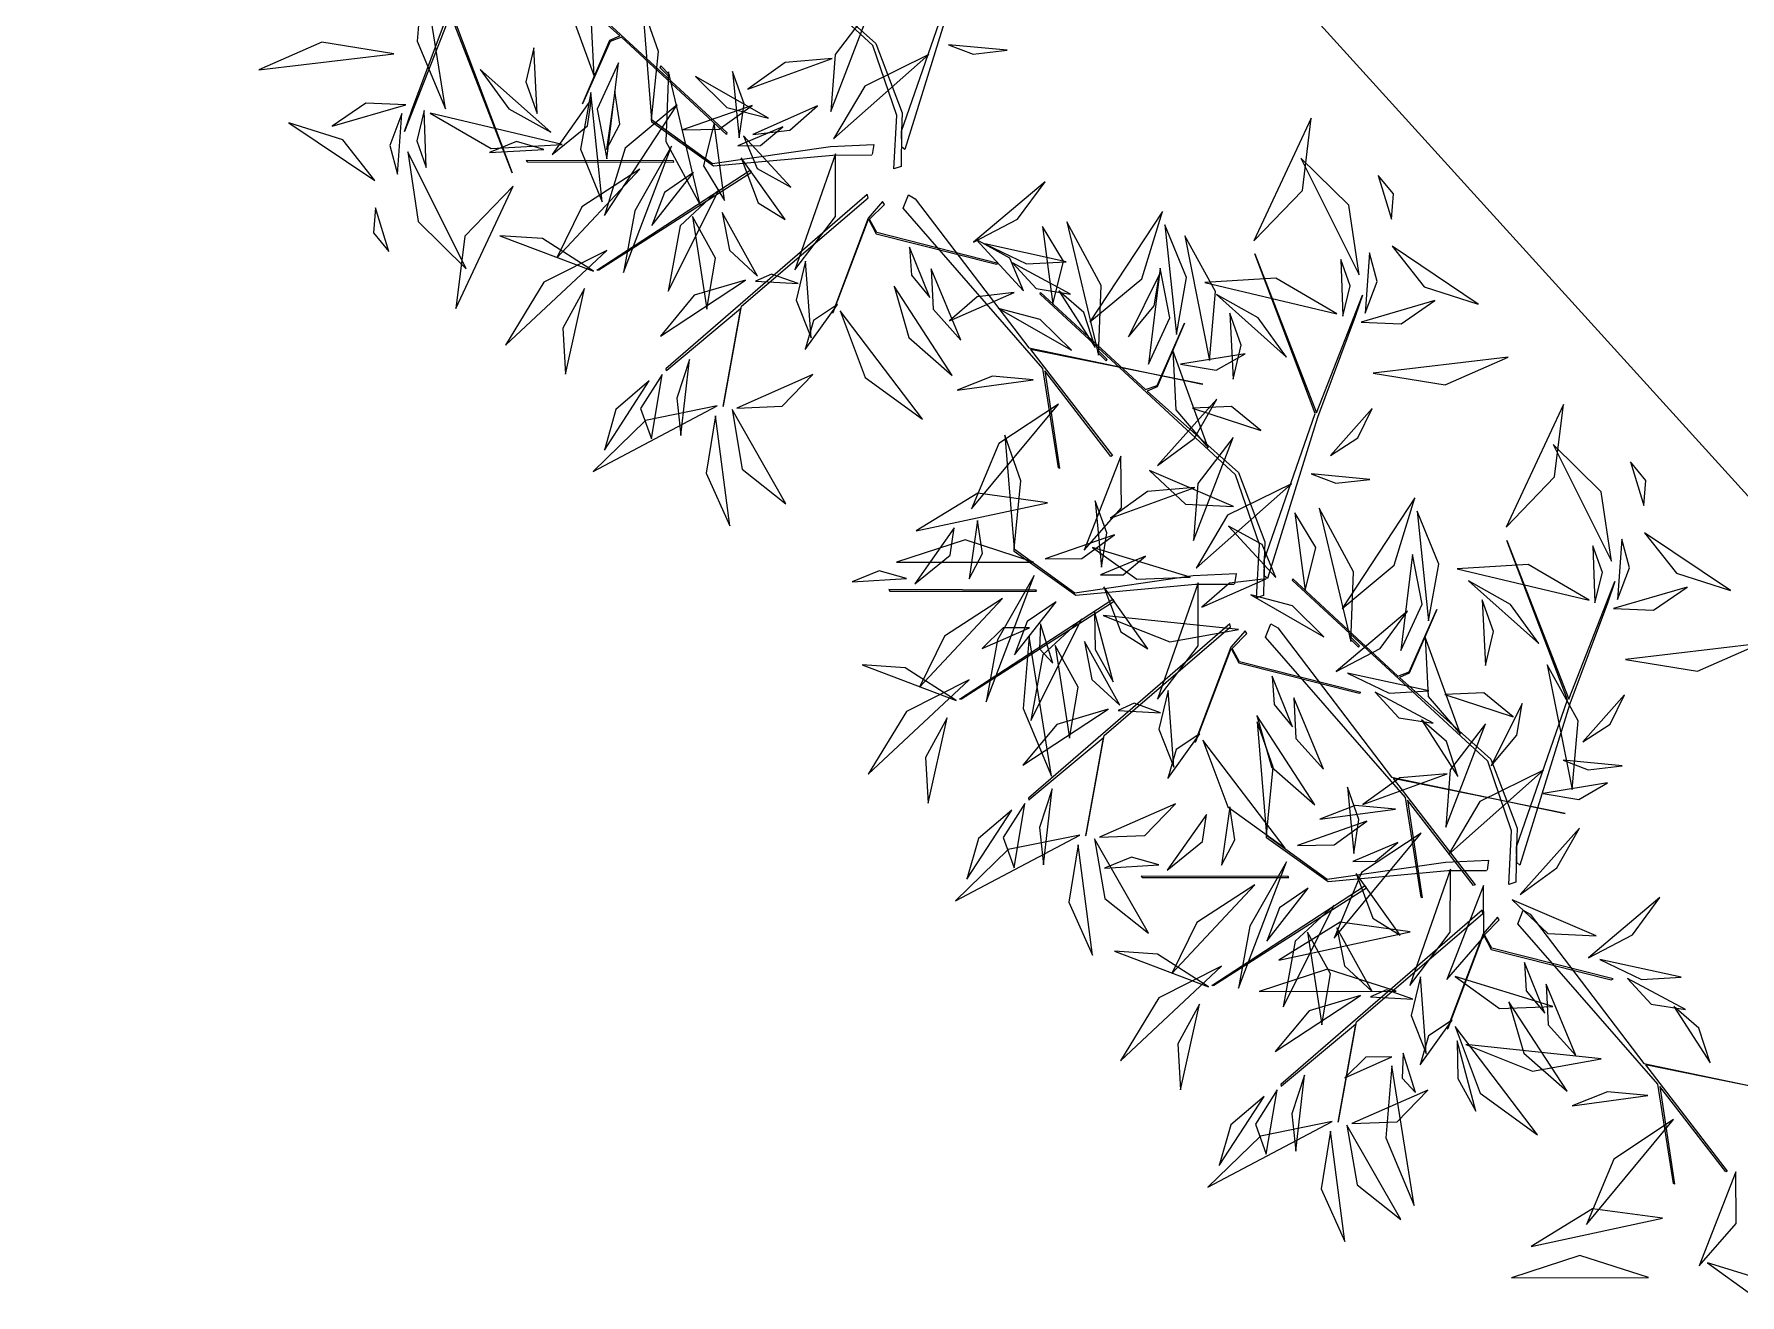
# Model space of a CAD drawing. Header units: centimetres. Extents: x 197412 to 267601, y -375791 to -305433.
# Drawn here: x 212157 to 214582, y -372476 to -370684 of the extents above; entities that cross this region are included whole.
import ezdxf

# ---------------------------------------------------------------- set-up
doc = ezdxf.new("R2010")
doc.units = ezdxf.units.CM
doc.layers.add('3-BAT C-Niveau 0', color=250, linetype='Continuous')

# ---------------------------------------------------------------- blocks, each defined once
blk = doc.blocks.new('Groupe-231-1')
at = {"linetype": 'Continuous', "flags": 128}
for points in [[(13093.75, -49887.02), (13094.17, -49879.43), (13090.77, -49869.52), (13063, -49843.87), (13063.05, -49843.6), (13078, -49857.43), (13079.62, -49856.81), (13083.54, -49847.98), (13079.62, -49857), (13078.24, -49857.62), (13091.21, -49869.21), (13094.96, -49879.05), (13094.87, -49881.67), (13102.12, -49860.81), (13093.51, -49838.14), (13102.28, -49860.71), (13108.83, -49844.01), (13107.79, -49847.04), (13102.43, -49861.37), (13095.32, -49884.27), (13094.9, -49883.93), (13094.87, -49881.67), (13094.78, -49886.69)], [(13039.28, -49838.72), (13038.86, -49846.32), (13042.27, -49856.23), (13070.04, -49881.88), (13069.99, -49882.14), (13055.04, -49868.32), (13053.42, -49868.93), (13049.49, -49877.77), (13053.41, -49868.75), (13054.8, -49868.13), (13041.83, -49856.53), (13038.08, -49846.69), (13038.16, -49844.08), (13030.92, -49864.93), (13039.52, -49887.61), (13030.76, -49865.03), (13024.21, -49881.74), (13025.25, -49878.7), (13030.61, -49864.38), (13037.72, -49841.48), (13038.14, -49841.82), (13038.16, -49844.08), (13038.25, -49839.06)], [(13062.51, -49886.06), (13062.42, -49885.9), (13041.5, -49885.83), (13041.66, -49886.04)], [(13051.82, -49901.41), (13051.56, -49901.42), (13073.35, -49887.2), (13073.53, -49887.54)], [(13092.17, -49891.68), (13090.12, -49894.03), (13085.03, -49907.55), (13085.16, -49907.43), (13090.17, -49894.2), (13091.24, -49896.26), (13108.34, -49900.56), (13108.59, -49900.46), (13091.36, -49896.1), (13090.32, -49894.18), (13092.42, -49892.09)], [(13137.67, -49917.65), (13113.21, -49912.68), (13124.83, -49927.78), (13124.62, -49927.89), (13115.22, -49915.73), (13117.32, -49929.62), (13117.16, -49929.52), (13114.95, -49915.39), (13095.07, -49892.61), (13095.83, -49890.71), (13096.79, -49891.27), (13112.97, -49912.48), (13137.42, -49917.58)], [(13145.3, -49948.01), (13145.72, -49940.42), (13142.31, -49930.51), (13114.54, -49904.86), (13114.59, -49904.59), (13129.55, -49918.41), (13131.17, -49917.8), (13135.09, -49908.97), (13131.17, -49917.99), (13129.79, -49918.61), (13142.75, -49930.2), (13146.51, -49940.04), (13146.42, -49942.66), (13153.66, -49921.8), (13145.06, -49899.12), (13153.83, -49921.7), (13160.37, -49905), (13159.33, -49908.03), (13153.97, -49922.36), (13146.87, -49945.26), (13146.45, -49944.92), (13146.42, -49942.66), (13146.33, -49947.68)], [(13181.16, -49988.71), (13181.58, -49981.11), (13178.18, -49971.2), (13150.41, -49945.55), (13150.46, -49945.29), (13165.41, -49959.11), (13167.03, -49958.5), (13170.95, -49949.67), (13167.03, -49958.69), (13165.65, -49959.31), (13178.62, -49970.9), (13182.37, -49980.74), (13182.28, -49983.35), (13189.53, -49962.5), (13180.92, -49939.82), (13189.69, -49962.4), (13196.24, -49945.69), (13195.2, -49948.73), (13189.84, -49963.05), (13182.73, -49985.96), (13182.31, -49985.61), (13182.28, -49983.35), (13182.19, -49988.38)], [(13114.06, -49947.05), (13113.97, -49946.89), (13093.04, -49946.82), (13093.2, -49947.03)], [(13103.36, -49962.4), (13103.11, -49962.41), (13124.9, -49948.19), (13125.07, -49948.53)], [(13189.21, -49978.64), (13164.75, -49973.67), (13176.38, -49988.77), (13176.16, -49988.88), (13166.76, -49976.72), (13168.86, -49990.6), (13168.7, -49990.51), (13166.5, -49976.38), (13146.61, -49953.6), (13147.37, -49951.7), (13148.34, -49952.26), (13164.51, -49973.47), (13188.97, -49978.57)], [(13143.72, -49952.67), (13141.66, -49955.02), (13136.57, -49968.54), (13136.71, -49968.42), (13141.72, -49955.19), (13142.78, -49957.25), (13159.89, -49961.55), (13160.14, -49961.45), (13142.9, -49957.09), (13141.86, -49955.17), (13143.96, -49953.08)], [(13149.92, -49987.75), (13149.83, -49987.58), (13128.91, -49987.52), (13129.07, -49987.73)], [(13139.23, -50003.09), (13138.97, -50003.1), (13160.76, -49988.88), (13160.94, -49989.23)], [(13179.58, -49993.37), (13177.53, -49995.72), (13172.43, -50009.23), (13172.57, -50009.12), (13177.58, -49995.89), (13178.65, -49997.94), (13195.75, -50002.25), (13196, -50002.15), (13178.77, -49997.78), (13177.73, -49995.87), (13179.83, -49993.77)], [(13225.07, -50019.34), (13200.62, -50014.36), (13212.24, -50029.47), (13212.03, -50029.57), (13202.63, -50017.42), (13204.72, -50031.3), (13204.57, -50031.2), (13202.36, -50017.08), (13182.48, -49994.3), (13183.24, -49992.39), (13184.2, -49992.96), (13200.37, -50014.17), (13224.83, -50019.26)]]:
    blk.add_lwpolyline(points, close=True, dxfattribs=at)
for points in [[(13090.61, -49885.09), (13085.09, -49885.12), (13068.11, -49886.66), (13059.34, -49880.42), (13059.31, -49880.03), (13067.97, -49886.29), (13084.78, -49883.86), (13090.9, -49883.57), (13090.67, -49885)], [(13061.47, -49915.66), (13071.96, -49906.89), (13069.47, -49920.82), (13069.57, -49920.7), (13072.13, -49906.54), (13090.1, -49891.14), (13089.98, -49890.7), (13061.37, -49915.47), (13061.39, -49915.74), (13061.44, -49915.69)], [(13142.15, -49946.08), (13136.63, -49946.1), (13119.65, -49947.65), (13110.88, -49941.41), (13110.86, -49941.02), (13119.51, -49947.28), (13136.33, -49944.84), (13142.44, -49944.55), (13142.21, -49945.99)], [(13113.01, -49976.65), (13123.51, -49967.87), (13121.02, -49981.81), (13121.11, -49981.69), (13123.67, -49967.53), (13141.64, -49952.13), (13141.53, -49951.69), (13112.91, -49976.46), (13112.93, -49976.72), (13112.99, -49976.68)], [(13178.02, -49986.78), (13172.5, -49986.8), (13155.52, -49988.35), (13146.75, -49982.1), (13146.72, -49981.72), (13155.38, -49987.97), (13172.19, -49985.54), (13178.31, -49985.25), (13178.08, -49986.69)], [(13148.88, -50017.35), (13159.37, -50008.57), (13156.88, -50022.5), (13156.98, -50022.39), (13159.54, -50008.23), (13177.51, -49992.83), (13177.39, -49992.38), (13148.78, -50017.15), (13148.8, -50017.42), (13148.85, -50017.37)]]:
    blk.add_lwpolyline(points, dxfattribs=at)
at = {"linetype": 'Continuous'}
for points in [[(13026.84, -49858.63, -212.64), (13026, -49868.88, -211.07), (13030.03, -49878.48, -212.06), (13030.03, -49878.48, -212.06), (13026.84, -49858.63, -212.64)], [(13026.84, -49858.63, -212.64), (13026, -49868.88, -211.07), (13030.03, -49878.48, -212.06), (13030.03, -49878.48, -212.06), (13026.84, -49858.63, -212.64)], [(13051.15, -49873.88, -188.89), (13050.75, -49865.45, -185.79), (13046.14, -49860.07, -181.22), (13046.14, -49860.07, -181.22), (13051.15, -49873.88, -188.89)], [(13059.31, -49880.03, -197.23), (13060.29, -49870.38, -194.28), (13058.02, -49863.9, -188.42), (13058.02, -49863.9, -188.42), (13059.31, -49880.03, -197.23)], [(13090.46, -49864.21, -205.3), (13085.42, -49870.76, -204.92), (13084.8, -49878.87, -203.9), (13084.8, -49878.87, -203.9), (13090.46, -49864.21, -205.3)], [(13022.7, -49870.67, -223.66), (13012.47, -49869.01, -222.36), (13003.5, -49872.95, -219.58), (13003.5, -49872.95, -219.58), (13022.7, -49870.67, -223.66)], [(13042.59, -49869.83, -195.33), (13041.46, -49874.65, -195.1), (13043.06, -49879.18, -194.26), (13043.06, -49879.18, -194.26), (13042.59, -49869.83, -195.33)], [(13101.52, -49869.4, -171.59), (13105.05, -49870.72, -169.03), (13109.89, -49870.18, -167.96), (13109.89, -49870.18, -167.96), (13101.52, -49869.4, -171.59)], [(13054.61, -49871.95, -207.16), (13051.57, -49878.53, -205.48), (13052.95, -49885.61, -203.83), (13052.95, -49885.61, -203.83), (13054.61, -49871.95, -207.16)], [(13054.61, -49871.95, -207.16), (13051.57, -49878.53, -205.48), (13052.95, -49885.61, -203.83), (13052.95, -49885.61, -203.83), (13054.61, -49871.95, -207.16)], [(13060.65, -49872.41, -203.84), (13060.5, -49872.62, -203.87), (13061.73, -49873.84, -202.04), (13061.87, -49873.65, -202.02), (13060.65, -49872.41, -203.84)], [(13085.01, -49871.34, -185.42), (13078.3, -49871.91, -185.31), (13073.02, -49875.7, -184.01), (13073.02, -49875.7, -184.01), (13085.01, -49871.34, -185.42)], [(13098.72, -49870.8, -176.08), (13089.66, -49875.26, -174.79), (13085.18, -49882.77, -170.69), (13085.18, -49882.77, -170.69), (13098.72, -49870.8, -176.08)], [(13034.98, -49872.93, -196.26), (13039.04, -49878.51, -195.05), (13044.98, -49881.84, -196.39), (13044.98, -49881.84, -196.39), (13034.98, -49872.93, -196.26)], [(13061.71, -49873.23, -206.43), (13061.35, -49883.15, -204.4), (13066.24, -49892.16, -204.36), (13066.24, -49892.16, -204.36), (13061.71, -49873.23, -206.43)], [(13061.71, -49873.23, -206.43), (13061.35, -49883.15, -204.4), (13066.24, -49892.16, -204.36), (13066.24, -49892.16, -204.36), (13061.71, -49873.23, -206.43)], [(13065.55, -49873.92, -199.98), (13070.01, -49878.31, -200.36), (13075.96, -49879.85, -199.46), (13075.96, -49879.85, -199.46), (13065.55, -49873.92, -199.98)], [(13071.76, -49882.62, -202.12), (13072.47, -49877.78, -201.54), (13070.82, -49873.2, -202.14), (13070.82, -49873.2, -202.14), (13071.76, -49882.62, -202.12)], [(13045.19, -49885.01, -202.5), (13050.22, -49880.93, -200.11), (13050.8, -49877.07, -195.35), (13050.8, -49877.07, -195.35), (13045.19, -49885.01, -202.5)], [(13050.67, -49876.18, -201.48), (13049.21, -49884.24, -202.35), (13052.3, -49891.74, -201.76), (13052.3, -49891.74, -201.76), (13050.67, -49876.18, -201.48)], [(13052.91, -49884.29, -218.46), (13054.83, -49880.7, -216.39), (13054.11, -49875.99, -215.43), (13054.11, -49875.99, -215.43), (13052.91, -49884.29, -218.46)], [(13024.38, -49877.94, -232.48), (13018.69, -49877.68, -232.45), (13013.93, -49880.97, -231.83), (13013.93, -49880.97, -231.83), (13024.38, -49877.94, -232.48)], [(13023.84, -49879.19, -232.75), (13022.13, -49883.72, -233.5), (13023.21, -49887.77, -235.42), (13023.21, -49887.77, -235.42), (13023.84, -49879.19, -232.75)], [(13027.01, -49878.76, -229.3), (13025.94, -49883.07, -228.25), (13027.3, -49886.83, -226.49), (13027.3, -49886.83, -226.49), (13027.01, -49878.76, -229.3)], [(13027.84, -49879.11, -228.97), (13036.53, -49884.16, -227.8), (13046.6, -49883.58, -227.09), (13046.6, -49883.58, -227.09), (13027.84, -49879.11, -228.97)], [(13062.98, -49877.94, -194.97), (13055.56, -49884.1, -192.57), (13052.64, -49893.64, -191.31), (13052.64, -49893.64, -191.31), (13062.98, -49877.94, -194.97)], [(13063.71, -49881.48, -199.77), (13068.94, -49881.41, -197.57), (13073.6, -49878.05, -196.35), (13073.6, -49878.05, -196.35), (13063.71, -49881.48, -199.77)], [(13073.74, -49882.15, -183.47), (13078.97, -49881.53, -183.7), (13082.89, -49878.09, -184.07), (13082.89, -49878.09, -184.07), (13073.74, -49882.15, -183.47)], [(13073.74, -49882.15, -183.47), (13078.97, -49881.53, -183.7), (13082.89, -49878.09, -184.07), (13082.89, -49878.09, -184.07), (13073.74, -49882.15, -183.47)], [(13019.99, -49888.69, -212.86), (13015.43, -49882.93, -209.91), (13007.76, -49880.47, -208.14), (13007.76, -49880.47, -208.14), (13019.99, -49888.69, -212.86)], [(13019.99, -49888.69, -212.86), (13015.43, -49882.93, -209.91), (13007.76, -49880.47, -208.14), (13007.76, -49880.47, -208.14), (13019.99, -49888.69, -212.86)], [(13068.21, -49880.5, -194.21), (13066.69, -49886.61, -192.81), (13069.69, -49891.52, -190.06), (13069.69, -49891.52, -190.06), (13068.21, -49880.5, -194.21)], [(13068.21, -49880.5, -194.21), (13066.69, -49886.61, -192.81), (13069.69, -49891.52, -190.06), (13069.69, -49891.52, -190.06), (13068.21, -49880.5, -194.21)], [(13071.6, -49883.75, -202.35), (13074.83, -49883.72, -200.21), (13077.98, -49881.07, -199.09), (13077.98, -49881.07, -199.09), (13071.6, -49883.75, -202.35)], [(13144.95, -49897.25, -215.07), (13151.83, -49890.13, -213.8), (13153.1, -49879.84, -214.42), (13153.1, -49879.84, -214.42), (13144.95, -49897.25, -215.07)], [(13044.02, -49884.26, -211.6), (13040.14, -49883.16, -211.07), (13036.3, -49884.71, -211.1), (13036.3, -49884.71, -211.1), (13044.02, -49884.26, -211.6)], [(13062.15, -49883.82, -210.1), (13056.95, -49892.98, -209.96), (13055.34, -49901.76, -205.95), (13055.34, -49901.76, -205.95), (13062.15, -49883.82, -210.1)], [(13072.41, -49882.35, -183.73), (13074.35, -49887, -181.29), (13079.14, -49889.64, -179.52), (13079.14, -49889.64, -179.52), (13072.41, -49882.35, -183.73)], [(13024.68, -49884.63, -228.35), (13026.15, -49894.52, -229.1), (13032.95, -49901.24, -232.12), (13032.95, -49901.24, -232.12), (13024.68, -49884.63, -228.35)], [(13072.05, -49885.46, -198.87), (13074.47, -49891.85, -195.41), (13078.32, -49894.25, -190.33), (13078.32, -49894.25, -190.33), (13072.05, -49885.46, -198.87)], [(13079.71, -49901.4, -178.9), (13085.45, -49893.81, -176.01), (13085.47, -49884.88, -172.29), (13085.47, -49884.88, -172.29), (13079.71, -49901.4, -178.9)], [(13079.71, -49901.4, -178.9), (13085.45, -49893.81, -176.01), (13085.47, -49884.88, -172.29), (13085.47, -49884.88, -172.29), (13079.71, -49901.4, -178.9)], [(13159.9, -49902.1, -228.35), (13158.43, -49892.21, -229.1), (13151.63, -49885.5, -232.12), (13151.63, -49885.5, -232.12), (13159.9, -49902.1, -228.35)], [(13057.66, -49887.09, -221.24), (13049.42, -49892.43, -218.96), (13045.85, -49899.69, -214.31), (13045.85, -49899.69, -214.31), (13057.66, -49887.09, -221.24)], [(13065.27, -49887.56, -207.72), (13061.16, -49890.37, -206.62), (13059.38, -49895.09, -205.86), (13059.38, -49895.09, -205.86), (13065.27, -49887.56, -207.72)], [(13105.09, -49897.47, -183.78), (13111.33, -49894.2, -183.14), (13115.25, -49888.88, -184.94), (13115.25, -49888.88, -184.94), (13105.09, -49897.47, -183.78)], [(13164.49, -49894.19, -211.21), (13164.8, -49890.6, -209.03), (13162.6, -49887.96, -206.71), (13162.6, -49887.96, -206.71), (13164.49, -49894.19, -211.21)], [(13164.49, -49894.19, -211.21), (13164.8, -49890.6, -209.03), (13162.6, -49887.96, -206.71), (13162.6, -49887.96, -206.71), (13164.49, -49894.19, -211.21)], [(13039.63, -49889.48, -215.07), (13032.76, -49896.61, -213.8), (13031.48, -49906.89, -214.42), (13031.48, -49906.89, -214.42), (13039.63, -49889.48, -215.07)], [(13068.93, -49889.98, -233.25), (13063.38, -49895.11, -238.65), (13061.69, -49904.42, -241.93), (13061.69, -49904.42, -241.93), (13068.93, -49889.98, -233.25)], [(13020.1, -49892.55, -211.21), (13019.79, -49896.14, -209.03), (13021.98, -49898.78, -206.71), (13021.98, -49898.78, -206.71), (13020.1, -49892.55, -211.21)], [(13020.1, -49892.55, -211.21), (13019.79, -49896.14, -209.03), (13021.98, -49898.78, -206.71), (13021.98, -49898.78, -206.71), (13020.1, -49892.55, -211.21)], [(13067.18, -49906.96, -189.87), (13068.42, -49899.71, -186.93), (13065.14, -49893.79, -183.27), (13065.14, -49893.79, -183.27), (13067.18, -49906.96, -189.87)], [(13069.34, -49893.22, -229.03), (13070.39, -49898.61, -227.48), (13074.36, -49902.26, -225.66), (13074.36, -49902.26, -225.66), (13069.34, -49893.22, -229.03)], [(13121.6, -49908.79, -194.97), (13129.02, -49902.64, -192.57), (13131.94, -49893.1, -191.31), (13131.94, -49893.1, -191.31), (13121.6, -49908.79, -194.97)], [(13051.09, -49901.59, -214.21), (13043.82, -49896.93, -211.43), (13037.73, -49896.54, -206.15), (13037.73, -49896.54, -206.15), (13051.09, -49901.59, -214.21)], [(13116.37, -49906.24, -194.21), (13117.89, -49900.13, -192.81), (13114.89, -49895.21, -190.06), (13114.89, -49895.21, -190.06), (13116.37, -49906.24, -194.21)], [(13116.37, -49906.24, -194.21), (13117.89, -49900.13, -192.81), (13114.89, -49895.21, -190.06), (13114.89, -49895.21, -190.06), (13116.37, -49906.24, -194.21)], [(13122.87, -49913.5, -206.43), (13123.24, -49903.59, -204.4), (13118.34, -49894.57, -204.36), (13118.34, -49894.57, -204.36), (13122.87, -49913.5, -206.43)], [(13122.87, -49913.5, -206.43), (13123.24, -49903.59, -204.4), (13118.34, -49894.57, -204.36), (13118.34, -49894.57, -204.36), (13122.87, -49913.5, -206.43)], [(13133.92, -49910.56, -201.48), (13135.38, -49902.49, -202.35), (13132.28, -49894.99, -201.76), (13132.28, -49894.99, -201.76), (13133.92, -49910.56, -201.48)], [(13138.65, -49914.25, -207.25), (13139.49, -49904.47, -205.29), (13135.11, -49896.53, -201.98), (13135.11, -49896.53, -201.98), (13138.65, -49914.25, -207.25)], [(13052.95, -49898.64, -223.19), (13044, -49903.15, -225.59), (13038.57, -49912.08, -225.79), (13038.57, -49912.08, -225.79), (13052.95, -49898.64, -223.19)], [(13052.95, -49898.64, -223.19), (13044, -49903.15, -225.59), (13038.57, -49912.08, -225.79), (13038.57, -49912.08, -225.79), (13052.95, -49898.64, -223.19)], [(13096, -49898.14, -197.01), (13096.26, -49902.14, -196.39), (13098.9, -49905.32, -196.61), (13098.9, -49905.32, -196.61), (13096, -49898.14, -197.01)], [(13112.17, -49904.38, -183.73), (13110.23, -49899.74, -181.29), (13105.45, -49897.09, -179.52), (13105.45, -49897.09, -179.52), (13112.17, -49904.38, -183.73)], [(13106.7, -49897.71, -176.88), (13112.64, -49900.54, -176.9), (13118.28, -49900.23, -174.04), (13118.28, -49900.23, -174.04), (13106.7, -49897.71, -176.88)], [(13160.74, -49907.54, -232.75), (13162.45, -49903.02, -233.5), (13161.38, -49898.96, -235.42), (13161.38, -49898.96, -235.42), (13160.74, -49907.54, -232.75)], [(13164.6, -49898.04, -212.86), (13169.15, -49903.81, -209.91), (13176.82, -49906.26, -208.14), (13176.82, -49906.26, -208.14), (13164.6, -49898.04, -212.86)], [(13164.6, -49898.04, -212.86), (13169.15, -49903.81, -209.91), (13176.82, -49906.26, -208.14), (13176.82, -49906.26, -208.14), (13164.6, -49898.04, -212.86)], [(13081.21, -49900.16, -207.06), (13079.9, -49905.67, -208.24), (13082.01, -49911.04, -209.24), (13082.01, -49911.04, -209.24), (13081.21, -49900.16, -207.06)], [(13099.08, -49901.23, -186.16), (13099.36, -49906.99, -185.75), (13103.28, -49911.36, -185.13), (13103.28, -49911.36, -185.13), (13099.08, -49901.23, -186.16)], [(13110.65, -49900.4, -161.32), (13114.01, -49904.03, -161.24), (13118.87, -49904.82, -160.95), (13118.87, -49904.82, -160.95), (13110.65, -49900.4, -161.32)], [(13129.97, -49914.78, -207.16), (13133.01, -49908.2, -205.48), (13131.64, -49901.13, -203.83), (13131.64, -49901.13, -203.83), (13129.97, -49914.78, -207.16)], [(13129.97, -49914.78, -207.16), (13133.01, -49908.2, -205.48), (13131.64, -49901.13, -203.83), (13131.64, -49901.13, -203.83), (13129.97, -49914.78, -207.16)], [(13157.57, -49907.98, -229.3), (13158.65, -49903.67, -228.25), (13157.28, -49899.91, -226.49), (13157.28, -49899.91, -226.49), (13157.57, -49907.98, -229.3)], [(13072.67, -49902.83, -200.41), (13065.38, -49904.98, -200.32), (13060.57, -49910.79, -200.54), (13060.57, -49910.79, -200.54), (13072.67, -49902.83, -200.41)], [(13080.15, -49903.32, -177.75), (13076.39, -49901.98, -175.38), (13074.11, -49903, -172.12), (13074.11, -49903, -172.12), (13080.15, -49903.32, -177.75)], [(13093.8, -49903.71, -247.3), (13095.89, -49911, -244.69), (13102.07, -49916.4, -243.35), (13102.07, -49916.4, -243.35), (13093.8, -49903.71, -247.3)], [(13093.8, -49903.71, -247.3), (13095.89, -49911, -244.69), (13102.07, -49916.4, -243.35), (13102.07, -49916.4, -243.35), (13093.8, -49903.71, -247.3)], [(13127.14, -49910.88, -210.84), (13130.79, -49906.52, -209.98), (13131.51, -49902, -207.2), (13131.51, -49902, -207.2), (13127.14, -49910.88, -210.84)], [(13156.74, -49907.62, -228.97), (13148.05, -49902.57, -227.8), (13137.99, -49903.16, -227.09), (13137.99, -49903.16, -227.09), (13156.74, -49907.62, -228.97)], [(13049.8, -49904.05, -215.73), (13046.73, -49909.69, -216.78), (13047.1, -49916.2, -215.22), (13047.1, -49916.2, -215.22), (13049.8, -49904.05, -215.73)], [(13049.8, -49904.05, -215.73), (13046.73, -49909.69, -216.78), (13047.1, -49916.2, -215.22), (13047.1, -49916.2, -215.22), (13049.8, -49904.05, -215.73)], [(13085.73, -49906.32, -179.83), (13082.35, -49908.56, -178.67), (13081.16, -49912.68, -177.99), (13081.16, -49912.68, -177.99), (13085.73, -49906.32, -179.83)], [(13110.85, -49904.58, -183.47), (13105.62, -49905.2, -183.7), (13101.69, -49908.64, -184.07), (13101.69, -49908.64, -184.07), (13110.85, -49904.58, -183.47)], [(13110.85, -49904.58, -183.47), (13105.62, -49905.2, -183.7), (13101.69, -49908.64, -184.07), (13101.69, -49908.64, -184.07), (13110.85, -49904.58, -183.47)], [(13122.37, -49912.4, -223.21), (13120.77, -49907.43, -222.61), (13117.23, -49904.36, -220.88), (13117.23, -49904.36, -220.88), (13122.37, -49912.4, -223.21)], [(13122.37, -49912.4, -223.21), (13120.77, -49907.43, -222.61), (13117.23, -49904.36, -220.88), (13117.23, -49904.36, -220.88), (13122.37, -49912.4, -223.21)], [(13149.6, -49913.81, -196.26), (13145.54, -49908.22, -195.05), (13139.61, -49904.89, -196.39), (13139.61, -49904.89, -196.39), (13149.6, -49913.81, -196.26)], [(13160.2, -49908.8, -232.48), (13165.89, -49909.05, -232.45), (13170.65, -49905.76, -231.83), (13170.65, -49905.76, -231.83), (13160.2, -49908.8, -232.48)], [(13086.15, -49907.22, -179.52), (13089.7, -49916.7, -178.73), (13097.85, -49922.59, -177.91), (13097.85, -49922.59, -177.91), (13086.15, -49907.22, -179.52)], [(13119.03, -49912.82, -199.98), (13114.57, -49908.42, -200.36), (13108.62, -49906.88, -199.46), (13108.62, -49906.88, -199.46), (13119.03, -49912.82, -199.98)], [(13142, -49916.9, -195.33), (13143.12, -49912.09, -195.1), (13141.52, -49907.56, -194.26), (13141.52, -49907.56, -194.26), (13142, -49916.9, -195.33)], [(13123.94, -49914.32, -203.84), (13124.08, -49914.12, -203.87), (13122.85, -49912.89, -202.04), (13122.72, -49913.08, -202.02), (13123.94, -49914.32, -203.84)], [(13133.43, -49912.86, -188.89), (13133.83, -49921.29, -185.79), (13138.44, -49926.66, -181.22), (13138.44, -49926.66, -181.22), (13133.43, -49912.86, -188.89)], [(13134.52, -49914.81, -215.21), (13139.58, -49915.66, -213.09), (13143.68, -49913.3, -210.46), (13143.68, -49913.3, -210.46), (13134.52, -49914.81, -215.21)], [(13064.72, -49914.14, -186.97), (13062.92, -49919.62, -187.38), (13063.48, -49924.94, -185.5), (13063.48, -49924.94, -185.5), (13064.72, -49914.14, -186.97)], [(13161.89, -49916.06, -223.66), (13172.11, -49917.73, -222.36), (13181.09, -49913.78, -219.58), (13181.09, -49913.78, -219.58), (13161.89, -49916.06, -223.66)], [(13058.99, -49917.16, -174.84), (13054.26, -49921.21, -175.45), (13052.61, -49926.99, -176.76), (13052.61, -49926.99, -176.76), (13058.99, -49917.16, -174.84)], [(13060.84, -49916.24, -174.58), (13057.76, -49921.07, -172.2), (13059.3, -49925.38, -168.43), (13059.3, -49925.38, -168.43), (13060.84, -49916.24, -174.58)], [(13071.44, -49921.02, -181.99), (13077.91, -49920.75, -181.12), (13082.24, -49916.26, -179.03), (13082.24, -49916.26, -179.03), (13071.44, -49921.02, -181.99)], [(13113.55, -49917.02, -228.81), (13107.79, -49916.51, -229.15), (13102.78, -49918.47, -227.32), (13102.78, -49918.47, -227.32), (13113.55, -49917.02, -228.81)], [(13068.67, -49920.71, -186.41), (13058.47, -49922.78, -187.61), (13051, -49930.06, -186.97), (13051, -49930.06, -186.97), (13068.67, -49920.71, -186.41)], [(13117.16, -49920.45, -225.36), (13108.71, -49926.05, -224.7), (13104.79, -49935.34, -224), (13104.79, -49935.34, -224), (13117.16, -49920.45, -225.36)], [(13131.25, -49929.17, -200.44), (13136.45, -49925.35, -199.26), (13139.69, -49919.74, -200.49), (13139.69, -49919.74, -200.49), (13131.25, -49929.17, -200.44)], [(13145.94, -49924.21, -184.69), (13141.75, -49920.78, -183.17), (13136.21, -49921.02, -181.63), (13136.21, -49921.02, -181.63), (13145.94, -49924.21, -184.69)], [(13180.82, -49937.95, -215.07), (13187.69, -49930.82, -213.8), (13188.97, -49920.54, -214.42), (13188.97, -49920.54, -214.42), (13180.82, -49937.95, -215.07)], [(13068.43, -49922.11, -186.4), (13067.08, -49930.26, -186.75), (13070.46, -49937.78, -187), (13070.46, -49937.78, -187), (13068.43, -49922.11, -186.4)], [(13070.76, -49921.23, -182.25), (13072.22, -49929.71, -178.08), (13078.43, -49934.65, -173.29), (13078.43, -49934.65, -173.29), (13070.76, -49921.23, -182.25)], [(13155.83, -49927.77, -172.05), (13159.74, -49925.26, -171.7), (13161.75, -49921.08, -172.02), (13161.75, -49921.08, -172.02), (13155.83, -49927.77, -172.05)], [(13155.83, -49927.77, -172.05), (13159.74, -49925.26, -171.7), (13161.75, -49921.08, -172.02), (13161.75, -49921.08, -172.02), (13155.83, -49927.77, -172.05)], [(13110.86, -49941.02, -197.23), (13111.83, -49931.37, -194.28), (13109.56, -49924.89, -188.42), (13109.56, -49924.89, -188.42), (13110.86, -49941.02, -197.23)], [(13142, -49925.2, -205.3), (13136.96, -49931.75, -204.92), (13136.34, -49939.86, -203.9), (13136.34, -49939.86, -203.9), (13142, -49925.2, -205.3)], [(13120.84, -49941.22, -210.57), (13126.1, -49935.19, -206.9), (13126.03, -49927.88, -202.54), (13126.03, -49927.88, -202.54), (13120.84, -49941.22, -210.57)], [(13195.77, -49942.8, -228.35), (13194.29, -49932.91, -229.1), (13187.5, -49926.19, -232.12), (13187.5, -49926.19, -232.12), (13195.77, -49942.8, -228.35)], [(13130.11, -49929.9, -200.73), (13135.21, -49934.69, -197.34), (13142.06, -49935.01, -193.77), (13142.06, -49935.01, -193.77), (13130.11, -49929.9, -200.73)], [(13130.11, -49929.9, -200.73), (13135.21, -49934.69, -197.34), (13142.06, -49935.01, -193.77), (13142.06, -49935.01, -193.77), (13130.11, -49929.9, -200.73)], [(13153.07, -49930.39, -171.59), (13156.59, -49931.71, -169.03), (13161.43, -49931.17, -167.96), (13161.43, -49931.17, -167.96), (13153.07, -49930.39, -171.59)], [(13200.35, -49934.88, -211.21), (13200.66, -49931.3, -209.03), (13198.47, -49928.65, -206.71), (13198.47, -49928.65, -206.71), (13200.35, -49934.88, -211.21)], [(13200.35, -49934.88, -211.21), (13200.66, -49931.3, -209.03), (13198.47, -49928.65, -206.71), (13198.47, -49928.65, -206.71), (13200.35, -49934.88, -211.21)], [(13136.56, -49932.33, -185.42), (13129.84, -49932.9, -185.31), (13124.56, -49936.69, -184.01), (13124.56, -49936.69, -184.01), (13136.56, -49932.33, -185.42)], [(13150.27, -49931.79, -176.08), (13141.2, -49936.25, -174.79), (13136.72, -49943.76, -170.69), (13136.72, -49943.76, -170.69), (13150.27, -49931.79, -176.08)], [(13115.62, -49934.48, -220.85), (13105.68, -49933.11, -221.31), (13096.94, -49938.48, -222.56), (13096.94, -49938.48, -222.56), (13115.62, -49934.48, -220.85)], [(13123.3, -49943.61, -202.12), (13124.02, -49938.77, -201.54), (13122.37, -49934.19, -202.14), (13122.37, -49934.19, -202.14), (13123.3, -49943.61, -202.12)], [(13158.74, -49954.2, -206.43), (13159.1, -49944.28, -204.4), (13154.2, -49935.27, -204.36), (13154.2, -49935.27, -204.36), (13158.74, -49954.2, -206.43)], [(13158.74, -49954.2, -206.43), (13159.1, -49944.28, -204.4), (13154.2, -49935.27, -204.36), (13154.2, -49935.27, -204.36), (13158.74, -49954.2, -206.43)], [(13157.47, -49949.49, -194.97), (13164.88, -49943.33, -192.57), (13167.81, -49933.79, -191.31), (13167.81, -49933.79, -191.31), (13157.47, -49949.49, -194.97)], [(13104.46, -49945.28, -218.46), (13106.38, -49941.69, -216.39), (13105.66, -49936.98, -215.43), (13105.66, -49936.98, -215.43), (13104.46, -49945.28, -218.46)], [(13148.04, -49945.08, -183.73), (13146.1, -49940.43, -181.29), (13141.31, -49937.79, -179.52), (13141.31, -49937.79, -179.52), (13148.04, -49945.08, -183.73)], [(13152.24, -49946.93, -194.21), (13153.76, -49940.82, -192.81), (13150.75, -49935.91, -190.06), (13150.75, -49935.91, -190.06), (13152.24, -49946.93, -194.21)], [(13152.24, -49946.93, -194.21), (13153.76, -49940.82, -192.81), (13150.75, -49935.91, -190.06), (13150.75, -49935.91, -190.06), (13152.24, -49946.93, -194.21)], [(13169.78, -49951.26, -201.48), (13171.24, -49943.19, -202.35), (13168.15, -49935.69, -201.76), (13168.15, -49935.69, -201.76), (13169.78, -49951.26, -201.48)], [(13113.62, -49942.9, -220.09), (13103.88, -49939.75, -220.53), (13094.15, -49942.94, -219.34), (13094.15, -49942.94, -219.34), (13113.62, -49942.9, -220.09)], [(13096.74, -49946, -202.5), (13101.77, -49941.92, -200.11), (13102.34, -49938.06, -195.35), (13102.34, -49938.06, -195.35), (13096.74, -49946, -202.5)], [(13115.25, -49942.47, -199.77), (13120.48, -49942.4, -197.57), (13125.14, -49939.04, -196.35), (13125.14, -49939.04, -196.35), (13115.25, -49942.47, -199.77)], [(13196.61, -49948.24, -232.75), (13198.32, -49943.72, -233.5), (13197.24, -49939.66, -235.42), (13197.24, -49939.66, -235.42), (13196.61, -49948.24, -232.75)], [(13200.46, -49938.74, -212.86), (13205.02, -49944.5, -209.91), (13212.68, -49946.96, -208.14), (13212.68, -49946.96, -208.14), (13200.46, -49938.74, -212.86)], [(13200.46, -49938.74, -212.86), (13205.02, -49944.5, -209.91), (13212.68, -49946.96, -208.14), (13212.68, -49946.96, -208.14), (13200.46, -49938.74, -212.86)], [(13122.02, -49940.82, -217.22), (13128.32, -49945.36, -219.34), (13135.9, -49945.06, -221.55), (13135.9, -49945.06, -221.55), (13122.02, -49940.82, -217.22)], [(13123.15, -49944.74, -202.35), (13126.38, -49944.71, -200.21), (13129.53, -49942.06, -199.09), (13129.53, -49942.06, -199.09), (13123.15, -49944.74, -202.35)], [(13165.84, -49955.48, -207.16), (13168.88, -49948.9, -205.48), (13167.5, -49941.82, -203.83), (13167.5, -49941.82, -203.83), (13165.84, -49955.48, -207.16)], [(13165.84, -49955.48, -207.16), (13168.88, -49948.9, -205.48), (13167.5, -49941.82, -203.83), (13167.5, -49941.82, -203.83), (13165.84, -49955.48, -207.16)], [(13193.43, -49948.68, -229.3), (13194.51, -49944.37, -228.25), (13193.14, -49940.6, -226.49), (13193.14, -49940.6, -226.49), (13193.43, -49948.68, -229.3)], [(13095.56, -49945.25, -211.6), (13091.69, -49944.15, -211.07), (13087.84, -49945.7, -211.1), (13087.84, -49945.7, -211.1), (13095.56, -49945.25, -211.6)], [(13113.69, -49944.81, -210.1), (13108.49, -49953.97, -209.96), (13106.88, -49962.75, -205.95), (13106.88, -49962.75, -205.95), (13113.69, -49944.81, -210.1)], [(13192.6, -49948.32, -228.97), (13183.91, -49943.27, -227.8), (13173.85, -49943.86, -227.09), (13173.85, -49943.86, -227.09), (13192.6, -49948.32, -228.97)], [(13123.6, -49946.45, -198.87), (13126.01, -49952.84, -195.41), (13129.87, -49955.24, -190.33), (13129.87, -49955.24, -190.33), (13123.6, -49946.45, -198.87)], [(13131.26, -49962.39, -178.9), (13137, -49954.8, -176.01), (13137.01, -49945.87, -172.29), (13137.01, -49945.87, -172.29), (13131.26, -49962.39, -178.9)], [(13131.26, -49962.39, -178.9), (13137, -49954.8, -176.01), (13137.01, -49945.87, -172.29), (13137.01, -49945.87, -172.29), (13131.26, -49962.39, -178.9)], [(13146.71, -49945.28, -183.47), (13141.48, -49945.9, -183.7), (13137.56, -49949.34, -184.07), (13137.56, -49949.34, -184.07), (13146.71, -49945.28, -183.47)], [(13146.71, -49945.28, -183.47), (13141.48, -49945.9, -183.7), (13137.56, -49949.34, -184.07), (13137.56, -49949.34, -184.07), (13146.71, -49945.28, -183.47)], [(13154.9, -49953.52, -199.98), (13150.44, -49949.12, -200.36), (13144.49, -49947.58, -199.46), (13144.49, -49947.58, -199.46), (13154.9, -49953.52, -199.98)], [(13185.47, -49954.5, -196.26), (13181.41, -49948.92, -195.05), (13175.47, -49945.59, -196.39), (13175.47, -49945.59, -196.39), (13185.47, -49954.5, -196.26)], [(13196.06, -49949.5, -232.48), (13201.76, -49949.75, -232.45), (13206.52, -49946.46, -231.83), (13206.52, -49946.46, -231.83), (13196.06, -49949.5, -232.48)], [(13109.21, -49948.08, -221.24), (13100.97, -49953.42, -218.96), (13097.39, -49960.68, -214.31), (13097.39, -49960.68, -214.31), (13109.21, -49948.08, -221.24)], [(13116.82, -49948.55, -207.72), (13112.71, -49951.36, -206.62), (13110.92, -49956.08, -205.86), (13110.92, -49956.08, -205.86), (13116.82, -49948.55, -207.72)], [(13122.3, -49949.94, -204.62), (13122.38, -49955.31, -205.07), (13124.96, -49959.94, -204.23), (13124.96, -49959.94, -204.23), (13122.3, -49949.94, -204.62)], [(13156.64, -49958.46, -183.78), (13162.87, -49955.19, -183.14), (13166.8, -49949.87, -184.94), (13166.8, -49949.87, -184.94), (13156.64, -49958.46, -183.78)], [(13177.86, -49957.6, -195.33), (13178.99, -49952.79, -195.1), (13177.39, -49948.26, -194.26), (13177.39, -49948.26, -194.26), (13177.86, -49957.6, -195.33)], [(13113.03, -49952.24, -213.12), (13109.3, -49952.26, -210.71), (13106.31, -49955.19, -208.62), (13106.31, -49955.19, -208.62), (13113.03, -49952.24, -213.12)], [(13113.03, -49952.24, -213.12), (13109.3, -49952.26, -210.71), (13106.31, -49955.19, -208.62), (13106.31, -49955.19, -208.62), (13113.03, -49952.24, -213.12)], [(13120.48, -49950.97, -233.25), (13114.92, -49956.1, -238.65), (13113.24, -49965.41, -241.93), (13113.24, -49965.41, -241.93), (13120.48, -49950.97, -233.25)], [(13114.63, -49951.7, -212.09), (13114.46, -49955.26, -209.87), (13116.35, -49957.27, -207.1), (13116.35, -49957.27, -207.1), (13114.63, -49951.7, -212.09)], [(13114.63, -49951.7, -212.09), (13114.46, -49955.26, -209.87), (13116.35, -49957.27, -207.1), (13116.35, -49957.27, -207.1), (13114.63, -49951.7, -212.09)], [(13123.54, -49950.48, -204.31), (13132.99, -49954.25, -204.16), (13142.76, -49952.49, -202.67), (13142.76, -49952.49, -202.67), (13123.54, -49950.48, -204.31)], [(13112.99, -49953.48, -212.64), (13112.15, -49963.73, -211.07), (13116.19, -49973.33, -212.06), (13116.19, -49973.33, -212.06), (13112.99, -49953.48, -212.64)], [(13112.99, -49953.48, -212.64), (13112.15, -49963.73, -211.07), (13116.19, -49973.33, -212.06), (13116.19, -49973.33, -212.06), (13112.99, -49953.48, -212.64)], [(13118.73, -49967.95, -189.87), (13119.97, -49960.7, -186.93), (13116.68, -49954.78, -183.27), (13116.68, -49954.78, -183.27), (13118.73, -49967.95, -189.87)], [(13120.88, -49954.21, -229.03), (13121.93, -49959.6, -227.48), (13125.9, -49963.25, -225.66), (13125.9, -49963.25, -225.66), (13120.88, -49954.21, -229.03)], [(13159.8, -49955.02, -203.84), (13159.95, -49954.82, -203.87), (13158.72, -49953.59, -202.04), (13158.58, -49953.78, -202.02), (13159.8, -49955.02, -203.84)], [(13169.3, -49953.56, -188.89), (13169.7, -49961.99, -185.79), (13174.31, -49967.36, -181.22), (13174.31, -49967.36, -181.22), (13169.3, -49953.56, -188.89)], [(13197.75, -49956.76, -223.66), (13207.98, -49958.43, -222.36), (13216.95, -49954.48, -219.58), (13216.95, -49954.48, -219.58), (13197.75, -49956.76, -223.66)], [(13102.63, -49962.58, -214.21), (13095.37, -49957.92, -211.43), (13089.27, -49957.53, -206.15), (13089.27, -49957.53, -206.15), (13102.63, -49962.58, -214.21)], [(13104.49, -49959.63, -223.19), (13095.55, -49964.14, -225.59), (13090.11, -49973.07, -225.79), (13090.11, -49973.07, -225.79), (13104.49, -49959.63, -223.19)], [(13104.49, -49959.63, -223.19), (13095.55, -49964.14, -225.59), (13090.11, -49973.07, -225.79), (13090.11, -49973.07, -225.79), (13104.49, -49959.63, -223.19)], [(13147.54, -49959.13, -197.01), (13147.81, -49963.13, -196.39), (13150.45, -49966.31, -196.61), (13150.45, -49966.31, -196.61), (13147.54, -49959.13, -197.01)], [(13158.25, -49958.7, -176.88), (13164.19, -49961.53, -176.9), (13169.83, -49961.22, -174.04), (13169.83, -49961.22, -174.04), (13158.25, -49958.7, -176.88)], [(13190.2, -49975.24, -207.25), (13191.04, -49965.45, -205.29), (13186.65, -49957.51, -201.98), (13186.65, -49957.51, -201.98), (13190.2, -49975.24, -207.25)], [(13132.75, -49961.15, -207.06), (13131.44, -49966.66, -208.24), (13133.55, -49972.03, -209.24), (13133.55, -49972.03, -209.24), (13132.75, -49961.15, -207.06)], [(13162.2, -49961.39, -161.32), (13165.55, -49965.02, -161.24), (13170.41, -49965.81, -160.95), (13170.41, -49965.81, -160.95), (13162.2, -49961.39, -161.32)], [(13181.8, -49964.91, -184.69), (13177.61, -49961.48, -183.17), (13172.07, -49961.72, -181.63), (13172.07, -49961.72, -181.63), (13181.8, -49964.91, -184.69)], [(13191.69, -49968.46, -172.05), (13195.6, -49965.96, -171.7), (13197.62, -49961.77, -172.02), (13197.62, -49961.77, -172.02), (13191.69, -49968.46, -172.05)], [(13191.69, -49968.46, -172.05), (13195.6, -49965.96, -171.7), (13197.62, -49961.77, -172.02), (13197.62, -49961.77, -172.02), (13191.69, -49968.46, -172.05)], [(13124.21, -49963.82, -200.41), (13116.92, -49965.97, -200.32), (13112.12, -49971.78, -200.54), (13112.12, -49971.78, -200.54), (13124.21, -49963.82, -200.41)], [(13131.69, -49964.31, -177.75), (13127.94, -49962.97, -175.38), (13125.66, -49963.99, -172.12), (13125.66, -49963.99, -172.12), (13131.69, -49964.31, -177.75)], [(13150.63, -49962.22, -186.16), (13150.91, -49967.98, -185.75), (13154.82, -49972.35, -185.13), (13154.82, -49972.35, -185.13), (13150.63, -49962.22, -186.16)], [(13178.69, -49971.87, -210.84), (13182.33, -49967.51, -209.98), (13183.06, -49962.99, -207.2), (13183.06, -49962.99, -207.2), (13178.69, -49971.87, -210.84)], [(13101.34, -49965.04, -215.73), (13098.28, -49970.68, -216.78), (13098.65, -49977.19, -215.22), (13098.65, -49977.19, -215.22), (13101.34, -49965.04, -215.73)], [(13101.34, -49965.04, -215.73), (13098.28, -49970.68, -216.78), (13098.65, -49977.19, -215.22), (13098.65, -49977.19, -215.22), (13101.34, -49965.04, -215.73)], [(13145.34, -49964.7, -247.3), (13147.44, -49971.99, -244.69), (13153.61, -49977.39, -243.35), (13153.61, -49977.39, -243.35), (13145.34, -49964.7, -247.3)], [(13145.34, -49964.7, -247.3), (13147.44, -49971.99, -244.69), (13153.61, -49977.39, -243.35), (13153.61, -49977.39, -243.35), (13145.34, -49964.7, -247.3)], [(13146.72, -49981.72, -197.23), (13147.7, -49972.06, -194.28), (13145.43, -49965.59, -188.42), (13145.43, -49965.59, -188.42), (13146.72, -49981.72, -197.23)], [(13173.92, -49973.38, -223.21), (13172.32, -49968.42, -222.61), (13168.78, -49965.35, -220.88), (13168.78, -49965.35, -220.88), (13173.92, -49973.38, -223.21)], [(13173.92, -49973.38, -223.21), (13172.32, -49968.42, -222.61), (13168.78, -49965.35, -220.88), (13168.78, -49965.35, -220.88), (13173.92, -49973.38, -223.21)], [(13177.87, -49965.9, -205.3), (13172.83, -49972.45, -204.92), (13172.21, -49980.56, -203.9), (13172.21, -49980.56, -203.9), (13177.87, -49965.9, -205.3)], [(13137.27, -49967.31, -179.83), (13133.89, -49969.55, -178.67), (13132.7, -49973.66, -177.99), (13132.7, -49973.66, -177.99), (13137.27, -49967.31, -179.83)], [(13137.69, -49968.21, -179.52), (13141.24, -49977.69, -178.73), (13149.4, -49983.58, -177.91), (13149.4, -49983.58, -177.91), (13137.69, -49968.21, -179.52)], [(13188.93, -49971.08, -171.59), (13192.46, -49972.41, -169.03), (13197.3, -49971.87, -167.96), (13197.3, -49971.87, -167.96), (13188.93, -49971.08, -171.59)], [(13172.42, -49973.02, -185.42), (13165.71, -49973.59, -185.31), (13160.43, -49977.38, -184.01), (13160.43, -49977.38, -184.01), (13172.42, -49973.02, -185.42)], [(13186.13, -49972.49, -176.08), (13177.07, -49976.94, -174.79), (13172.59, -49984.45, -170.69), (13172.59, -49984.45, -170.69), (13186.13, -49972.49, -176.08)], [(13116.27, -49975.13, -186.97), (13114.46, -49980.61, -187.38), (13115.03, -49985.93, -185.5), (13115.03, -49985.93, -185.5), (13116.27, -49975.13, -186.97)], [(13159.17, -49984.31, -202.12), (13159.88, -49979.47, -201.54), (13158.23, -49974.88, -202.14), (13158.23, -49974.88, -202.14), (13159.17, -49984.31, -202.12)], [(13186.07, -49975.8, -215.21), (13191.12, -49976.65, -213.09), (13195.22, -49974.29, -210.46), (13195.22, -49974.29, -210.46), (13186.07, -49975.8, -215.21)], [(13110.53, -49978.15, -174.84), (13105.8, -49982.2, -175.45), (13104.15, -49987.98, -176.76), (13104.15, -49987.98, -176.76), (13110.53, -49978.15, -174.84)], [(13112.39, -49977.23, -174.58), (13109.31, -49982.06, -172.2), (13110.85, -49986.37, -168.43), (13110.85, -49986.37, -168.43), (13112.39, -49977.23, -174.58)], [(13122.99, -49982.01, -181.99), (13129.46, -49981.74, -181.12), (13133.79, -49977.25, -179.03), (13133.79, -49977.25, -179.03), (13122.99, -49982.01, -181.99)], [(13132.6, -49986.7, -202.5), (13137.63, -49982.62, -200.11), (13138.21, -49978.76, -195.35), (13138.21, -49978.76, -195.35), (13132.6, -49986.7, -202.5)], [(13140.32, -49985.98, -218.46), (13142.24, -49982.39, -216.39), (13141.52, -49977.68, -215.43), (13141.52, -49977.68, -215.43), (13140.32, -49985.98, -218.46)], [(13165.09, -49978.01, -228.81), (13159.34, -49977.5, -229.15), (13154.32, -49979.46, -227.32), (13154.32, -49979.46, -227.32), (13165.09, -49978.01, -228.81)], [(13151.12, -49983.17, -199.77), (13156.35, -49983.1, -197.57), (13161, -49979.74, -196.35), (13161, -49979.74, -196.35), (13151.12, -49983.17, -199.77)], [(13168.7, -49981.44, -225.36), (13160.26, -49987.04, -224.7), (13156.34, -49996.33, -224), (13156.34, -49996.33, -224), (13168.7, -49981.44, -225.36)], [(13182.79, -49990.16, -200.44), (13187.99, -49986.34, -199.26), (13191.23, -49980.72, -200.49), (13191.23, -49980.72, -200.49), (13182.79, -49990.16, -200.44)], [(13120.21, -49981.7, -186.41), (13110.01, -49983.77, -187.61), (13102.55, -49991.04, -186.97), (13102.55, -49991.04, -186.97), (13120.21, -49981.7, -186.41)], [(13119.98, -49983.09, -186.4), (13118.63, -49991.25, -186.75), (13122, -49998.77, -187), (13122, -49998.77, -187), (13119.98, -49983.09, -186.4)], [(13122.3, -49982.22, -182.25), (13123.77, -49990.7, -178.08), (13129.98, -49995.64, -173.29), (13129.98, -49995.64, -173.29), (13122.3, -49982.22, -182.25)], [(13159.01, -49985.44, -202.35), (13162.24, -49985.4, -200.21), (13165.39, -49982.76, -199.09), (13165.39, -49982.76, -199.09), (13159.01, -49985.44, -202.35)], [(13131.43, -49985.95, -211.6), (13127.55, -49984.85, -211.07), (13123.71, -49986.39, -211.1), (13123.71, -49986.39, -211.1), (13131.43, -49985.95, -211.6)], [(13149.56, -49985.5, -210.1), (13144.36, -49994.67, -209.96), (13142.75, -50003.45, -205.95), (13142.75, -50003.45, -205.95), (13149.56, -49985.5, -210.1)], [(13145.07, -49988.78, -221.24), (13136.83, -49994.12, -218.96), (13133.26, -50001.38, -214.31), (13133.26, -50001.38, -214.31), (13145.07, -49988.78, -221.24)], [(13159.46, -49987.15, -198.87), (13161.87, -49993.53, -195.41), (13165.73, -49995.93, -190.33), (13165.73, -49995.93, -190.33), (13159.46, -49987.15, -198.87)], [(13167.12, -50003.09, -178.9), (13172.86, -49995.49, -176.01), (13172.88, -49986.56, -172.29), (13172.88, -49986.56, -172.29), (13167.12, -50003.09, -178.9)], [(13167.12, -50003.09, -178.9), (13172.86, -49995.49, -176.01), (13172.88, -49986.56, -172.29), (13172.88, -49986.56, -172.29), (13167.12, -50003.09, -178.9)], [(13152.68, -49989.25, -207.72), (13148.57, -49992.06, -206.62), (13146.79, -49996.78, -205.86), (13146.79, -49996.78, -205.86), (13152.68, -49989.25, -207.72)], [(13172.38, -50002.21, -210.57), (13177.65, -49996.18, -206.9), (13177.57, -49988.87, -202.54), (13177.57, -49988.87, -202.54), (13172.38, -50002.21, -210.57)], [(13181.66, -49990.89, -200.73), (13186.75, -49995.68, -197.34), (13193.61, -49996, -193.77), (13193.61, -49996, -193.77), (13181.66, -49990.89, -200.73)], [(13181.66, -49990.89, -200.73), (13186.75, -49995.68, -197.34), (13193.61, -49996, -193.77), (13193.61, -49996, -193.77), (13181.66, -49990.89, -200.73)], [(13192.5, -49999.16, -183.78), (13198.74, -49995.89, -183.14), (13202.66, -49990.57, -184.94), (13202.66, -49990.57, -184.94), (13192.5, -49999.16, -183.78)], [(13156.34, -49991.67, -233.25), (13150.79, -49996.8, -238.65), (13149.1, -50006.11, -241.93), (13149.1, -50006.11, -241.93), (13156.34, -49991.67, -233.25)], [(13167.16, -49995.46, -220.85), (13157.22, -49994.1, -221.31), (13148.48, -49999.47, -222.56), (13148.48, -49999.47, -222.56), (13167.16, -49995.46, -220.85)], [(13154.59, -50008.65, -189.87), (13155.83, -50001.4, -186.93), (13152.55, -49995.48, -183.27), (13152.55, -49995.48, -183.27), (13154.59, -50008.65, -189.87)], [(13156.75, -49994.9, -229.03), (13157.8, -50000.3, -227.48), (13161.77, -50003.94, -225.66), (13161.77, -50003.94, -225.66), (13156.75, -49994.9, -229.03)], [(13138.5, -50003.28, -214.21), (13131.23, -49998.62, -211.43), (13125.14, -49998.22, -206.15), (13125.14, -49998.22, -206.15), (13138.5, -50003.28, -214.21)], [(13140.36, -50000.32, -223.19), (13131.41, -50004.84, -225.59), (13125.98, -50013.77, -225.79), (13125.98, -50013.77, -225.79), (13140.36, -50000.32, -223.19)], [(13140.36, -50000.32, -223.19), (13131.41, -50004.84, -225.59), (13125.98, -50013.77, -225.79), (13125.98, -50013.77, -225.79), (13140.36, -50000.32, -223.19)], [(13165.17, -50003.89, -220.09), (13155.42, -50000.74, -220.53), (13145.7, -50003.93, -219.34), (13145.7, -50003.93, -219.34), (13165.17, -50003.89, -220.09)], [(13183.41, -49999.83, -197.01), (13183.67, -50003.82, -196.39), (13186.31, -50007, -196.61), (13186.31, -50007, -196.61), (13183.41, -49999.83, -197.01)], [(13194.11, -49999.4, -176.88), (13200.05, -50002.22, -176.9), (13205.69, -50001.91, -174.04), (13205.69, -50001.91, -174.04), (13194.11, -49999.4, -176.88)], [(13168.61, -50001.85, -207.06), (13167.31, -50007.35, -208.24), (13169.42, -50012.73, -209.24), (13169.42, -50012.73, -209.24), (13168.61, -50001.85, -207.06)], [(13173.57, -50001.81, -217.22), (13179.87, -50006.35, -219.34), (13187.45, -50006.05, -221.55), (13187.45, -50006.05, -221.55), (13173.57, -50001.81, -217.22)], [(13186.49, -50002.91, -186.16), (13186.77, -50008.68, -185.75), (13190.69, -50013.04, -185.13), (13190.69, -50013.04, -185.13), (13186.49, -50002.91, -186.16)], [(13198.06, -50002.09, -161.32), (13201.41, -50005.72, -161.24), (13206.28, -50006.51, -160.95), (13206.28, -50006.51, -160.95), (13198.06, -50002.09, -161.32)], [(13137.21, -50005.73, -215.73), (13134.14, -50011.37, -216.78), (13134.51, -50017.89, -215.22), (13134.51, -50017.89, -215.22), (13137.21, -50005.73, -215.73)], [(13137.21, -50005.73, -215.73), (13134.14, -50011.37, -216.78), (13134.51, -50017.89, -215.22), (13134.51, -50017.89, -215.22), (13137.21, -50005.73, -215.73)], [(13160.08, -50004.51, -200.41), (13152.79, -50006.67, -200.32), (13147.98, -50012.48, -200.54), (13147.98, -50012.48, -200.54), (13160.08, -50004.51, -200.41)], [(13167.56, -50005, -177.75), (13163.8, -50003.67, -175.38), (13161.52, -50004.68, -172.12), (13161.52, -50004.68, -172.12), (13167.56, -50005, -177.75)], [(13181.2, -50005.4, -247.3), (13183.3, -50012.69, -244.69), (13189.48, -50018.08, -243.35), (13189.48, -50018.08, -243.35), (13181.2, -50005.4, -247.3)], [(13181.2, -50005.4, -247.3), (13183.3, -50012.69, -244.69), (13189.48, -50018.08, -243.35), (13189.48, -50018.08, -243.35), (13181.2, -50005.4, -247.3)], [(13173.14, -50008.01, -179.83), (13169.76, -50010.24, -178.67), (13168.57, -50014.36, -177.99), (13168.57, -50014.36, -177.99), (13173.14, -50008.01, -179.83)], [(13209.78, -50014.08, -223.21), (13208.18, -50009.12, -222.61), (13204.64, -50006.05, -220.88), (13204.64, -50006.05, -220.88), (13209.78, -50014.08, -223.21)], [(13209.78, -50014.08, -223.21), (13208.18, -50009.12, -222.61), (13204.64, -50006.05, -220.88), (13204.64, -50006.05, -220.88), (13209.78, -50014.08, -223.21)], [(13173.56, -50008.91, -179.52), (13177.11, -50018.38, -178.73), (13185.26, -50024.28, -177.91), (13185.26, -50024.28, -177.91), (13173.56, -50008.91, -179.52)], [(13166.17, -50012.69, -212.09), (13166, -50016.25, -209.87), (13167.9, -50018.26, -207.1), (13167.9, -50018.26, -207.1), (13166.17, -50012.69, -212.09)], [(13166.17, -50012.69, -212.09), (13166, -50016.25, -209.87), (13167.9, -50018.26, -207.1), (13167.9, -50018.26, -207.1), (13166.17, -50012.69, -212.09)], [(13173.85, -50010.92, -204.62), (13173.92, -50016.3, -205.07), (13176.51, -50020.93, -204.23), (13176.51, -50020.93, -204.23), (13173.85, -50010.92, -204.62)], [(13175.09, -50011.47, -204.31), (13184.54, -50015.24, -204.16), (13194.3, -50013.48, -202.67), (13194.3, -50013.48, -202.67), (13175.09, -50011.47, -204.31)], [(13164.57, -50013.23, -213.12), (13160.85, -50013.25, -210.71), (13157.86, -50016.18, -208.62), (13157.86, -50016.18, -208.62), (13164.57, -50013.23, -213.12)], [(13164.57, -50013.23, -213.12), (13160.85, -50013.25, -210.71), (13157.86, -50016.18, -208.62), (13157.86, -50016.18, -208.62), (13164.57, -50013.23, -213.12)], [(13164.54, -50014.47, -212.64), (13163.7, -50024.72, -211.07), (13167.73, -50034.32, -212.06), (13167.73, -50034.32, -212.06), (13164.54, -50014.47, -212.64)], [(13164.54, -50014.47, -212.64), (13163.7, -50024.72, -211.07), (13167.73, -50034.32, -212.06), (13167.73, -50034.32, -212.06), (13164.54, -50014.47, -212.64)], [(13152.13, -50015.82, -186.97), (13150.33, -50021.31, -187.38), (13150.89, -50026.62, -185.5), (13150.89, -50026.62, -185.5), (13152.13, -50015.82, -186.97)], [(13146.4, -50018.85, -174.84), (13141.67, -50022.9, -175.45), (13140.02, -50028.67, -176.76), (13140.02, -50028.67, -176.76), (13146.4, -50018.85, -174.84)], [(13148.25, -50017.92, -174.58), (13145.17, -50022.76, -172.2), (13146.71, -50027.06, -168.43), (13146.71, -50027.06, -168.43), (13148.25, -50017.92, -174.58)], [(13158.85, -50022.71, -181.99), (13165.32, -50022.44, -181.12), (13169.65, -50017.94, -179.03), (13169.65, -50017.94, -179.03), (13158.85, -50022.71, -181.99)], [(13200.96, -50018.7, -228.81), (13195.2, -50018.19, -229.15), (13190.19, -50020.16, -227.32), (13190.19, -50020.16, -227.32), (13200.96, -50018.7, -228.81)], [(13156.08, -50022.39, -186.41), (13145.88, -50024.47, -187.61), (13138.41, -50031.74, -186.97), (13138.41, -50031.74, -186.97), (13156.08, -50022.39, -186.41)], [(13204.57, -50022.13, -225.36), (13196.12, -50027.74, -224.7), (13192.2, -50037.02, -224), (13192.2, -50037.02, -224), (13204.57, -50022.13, -225.36)], [(13155.84, -50023.79, -186.4), (13154.49, -50031.95, -186.75), (13157.87, -50039.47, -187), (13157.87, -50039.47, -187), (13155.84, -50023.79, -186.4)], [(13158.17, -50022.92, -182.25), (13159.63, -50031.4, -178.08), (13165.84, -50036.34, -173.29), (13165.84, -50036.34, -173.29), (13158.17, -50022.92, -182.25)], [(13208.25, -50042.9, -210.57), (13213.51, -50036.88, -206.9), (13213.44, -50029.56, -202.54), (13213.44, -50029.56, -202.54), (13208.25, -50042.9, -210.57)], [(13203.03, -50036.16, -220.85), (13193.09, -50034.79, -221.31), (13184.35, -50040.17, -222.56), (13184.35, -50040.17, -222.56), (13203.03, -50036.16, -220.85)], [(13201.03, -50044.58, -220.09), (13191.29, -50041.44, -220.53), (13181.56, -50044.63, -219.34), (13181.56, -50044.63, -219.34), (13201.03, -50044.58, -220.09)], [(13209.43, -50042.51, -217.22), (13215.73, -50047.04, -219.34), (13223.31, -50046.75, -221.55), (13223.31, -50046.75, -221.55), (13209.43, -50042.51, -217.22)]]:
    blk.add_polyline3d(points, dxfattribs=at)
blk = doc.blocks.new('Groupe-242-1')
blk.add_blockref('Groupe-231-1', (0, 0))

msp = doc.modelspace()

# ---------------------------------------------------------------- linework, layer by layer
at = {"layer": '3-BAT C-Niveau 0', "flags": 128}
msp.add_lwpolyline([(220184.5, -366409.5), (214553.6, -367476), (214085, -365001.2), (211628.7, -365466.4), (210893.8, -361585.8), (209420.2, -361865.7), (210323.5, -366635.8), (215103, -371902.1), (221012.8, -370783)], close=True, dxfattribs=at)

# ---------------------------------------------------------------- block references
at = {"layer": '3-BAT C-Niveau 0', "xscale": 10, "yscale": 10, "zscale": 10}
msp.add_blockref('Groupe-242-1', (82441.7, 127994.6), dxfattribs=at)

doc.saveas('drawing.dxf')
